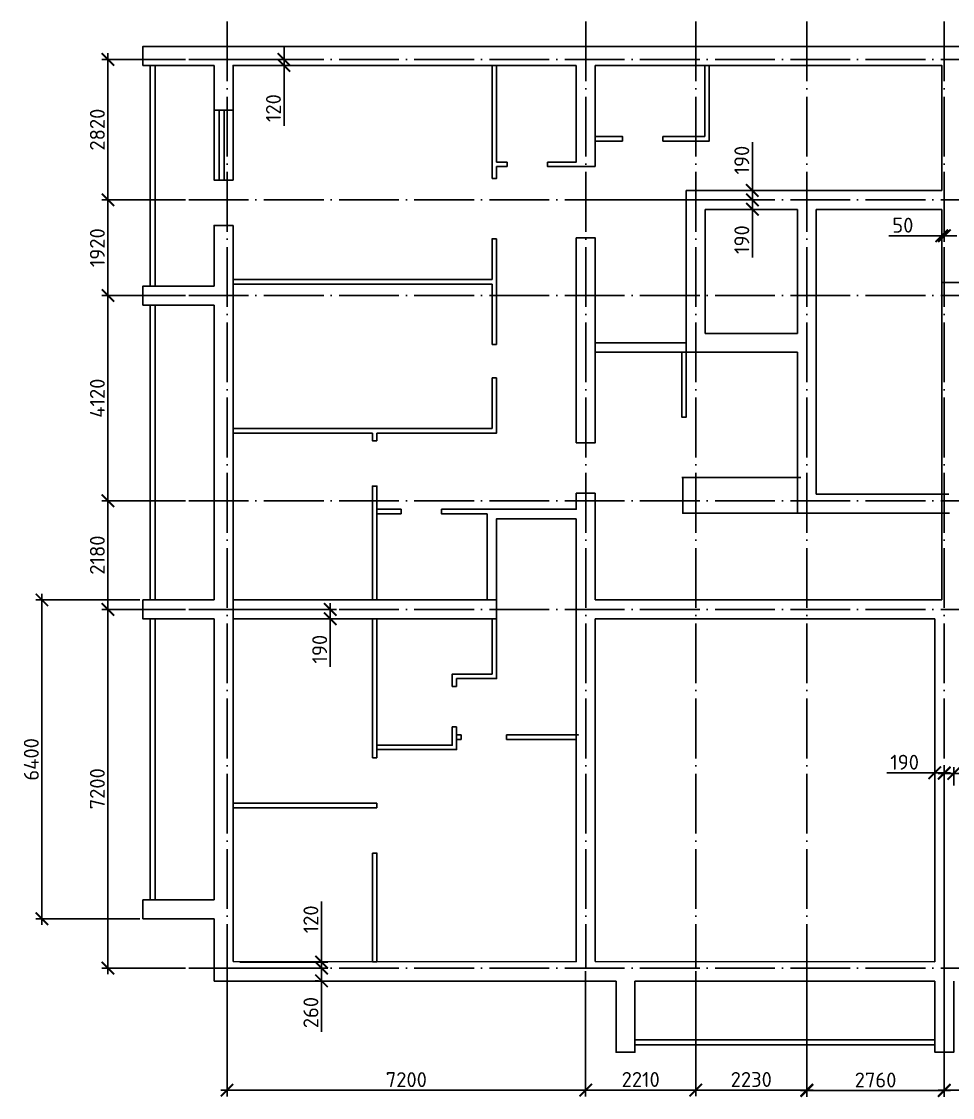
# Model space of a CAD drawing. Header units: millimetres. Extents: x -121275 to -95372, y 16759 to 40426.
# Drawn here: x -120625.7 to -120438.8, y 38311.8 to 38527.8 of the extents above; entities that cross this region are included whole.
import ezdxf

# ---------------------------------------------------------------- set-up
doc = ezdxf.new("R2010")
doc.units = ezdxf.units.MM
doc.header["$LTSCALE"] = 0.5
doc.linetypes.add('ACAD_ISO04W100', pattern=[30, 24, -3, 0, -3])
doc.layers.add('оси', color=7, linetype='ACAD_ISO04W100')
doc.layers.add('размеры', color=7, linetype='Continuous')
doc.layers.add('построения', color=6, linetype='Continuous', lineweight=25)
doc.layers.add('ТОНКИЕе', color=7, linetype='Continuous', lineweight=25)
doc.styles.add('Наклонный', font='isocpeur.ttf', dxfattribs={"height": 3.5})
doc.dimstyles.new('СТРОИТЕЛЬНЫЙ', dxfattribs={"dimtxt": 3.5, "dimasz": 2.5, "dimexe": 1.25, "dimexo": 0.625, "dimtad": 1, "dimdec": 0, "dimlfac": 100, "dimdsep": 46, "dimtxsty": 'Наклонный', "dimblk1": 'ARCHTICK', "dimblk2": 'ARCHTICK', "dimsah": 1, "dimcen": 0, "dimdle": 1.25, "dimadec": 0, "dimazin": 0, "dimtfac": 0.75, "dimtdec": 0, "dimtmove": 0, "dimatfit": 3, "dimldrblk": 'ARCHTICK', "dimfxl": 1, "dimtolj": 1, "dimtzin": 0, "dimarcsym": 0})

# ---------------------------------------------------------------- blocks, each defined once
blk = doc.blocks.new('_ArchTick')
at = {"color": 0, "linetype": 'ByBlock', "const_width": 0.15}
blk.add_lwpolyline([(-0.5, -0.5), (0.5, 0.5)], dxfattribs=at)
blk = doc.blocks.new('*D632')
at = {"layer": 'Defpoints', "color": 0, "transparency": 16777216}
for p in [(-120584.46, 38339.1), (-120512.46, 38337.8), (-120512.46, 38313.29)]:
    blk.add_point(p, dxfattribs=at)
at = {"layer": 'размеры', "color": 0, "lineweight": -2, "transparency": 16777216}
for p, q in [((-120584.46, 38338.47), (-120584.46, 38312.04)), ((-120512.46, 38337.17), (-120512.46, 38312.04)), ((-120585.71, 38313.29), (-120511.21, 38313.29))]:
    blk.add_line(p, q, dxfattribs=at)
at = {"layer": 'размеры', "color": 0, "lineweight": -2, "transparency": 16777216, "xscale": 2.5, "yscale": 2.5, "zscale": 2.5, "rotation": 180}
blk.add_blockref('_ArchTick', (-120584.46, 38313.29), dxfattribs=at)
at = {"layer": 'размеры', "color": 0, "lineweight": -2, "transparency": 16777216, "xscale": 2.5, "yscale": 2.5, "zscale": 2.5}
blk.add_blockref('_ArchTick', (-120512.46, 38313.29), dxfattribs=at)
at = {"layer": 'размеры', "color": 0, "transparency": 16777216, "insert": (-120548.46, 38315.41), "char_height": 3, "attachment_point": 5, "style": 'Наклонный'}
blk.add_mtext('\\A1;7200', dxfattribs=at)
blk = doc.blocks.new('*D633')
at = {"layer": 'Defpoints', "color": 0, "transparency": 16777216}
for p in [(-120512.46, 38337.8), (-120490.36, 38337.8), (-120490.36, 38313.31)]:
    blk.add_point(p, dxfattribs=at)
at = {"layer": 'размеры', "color": 0, "lineweight": -2, "transparency": 16777216}
for p, q in [((-120512.46, 38337.17), (-120512.46, 38312.06)), ((-120490.36, 38337.17), (-120490.36, 38312.06)), ((-120513.71, 38313.31), (-120489.11, 38313.31))]:
    blk.add_line(p, q, dxfattribs=at)
at = {"layer": 'размеры', "color": 0, "lineweight": -2, "transparency": 16777216, "xscale": 2.5, "yscale": 2.5, "zscale": 2.5, "rotation": 180}
blk.add_blockref('_ArchTick', (-120512.46, 38313.31), dxfattribs=at)
at = {"layer": 'размеры', "color": 0, "lineweight": -2, "transparency": 16777216, "xscale": 2.5, "yscale": 2.5, "zscale": 2.5}
blk.add_blockref('_ArchTick', (-120490.36, 38313.31), dxfattribs=at)
at = {"layer": 'размеры', "color": 0, "transparency": 16777216, "insert": (-120501.41, 38315.44), "char_height": 3, "attachment_point": 5, "style": 'Наклонный'}
blk.add_mtext('\\A1;2210', dxfattribs=at)
blk = doc.blocks.new('*D634')
at = {"layer": 'Defpoints', "color": 0, "transparency": 16777216}
for p in [(-120490.36, 38337.8), (-120468.06, 38339), (-120468.06, 38313.31)]:
    blk.add_point(p, dxfattribs=at)
at = {"layer": 'размеры', "color": 0, "lineweight": -2, "transparency": 16777216}
for p, q in [((-120490.36, 38337.17), (-120490.36, 38312.06)), ((-120468.06, 38338.37), (-120468.06, 38312.06)), ((-120491.61, 38313.31), (-120466.81, 38313.31))]:
    blk.add_line(p, q, dxfattribs=at)
at = {"layer": 'размеры', "color": 0, "lineweight": -2, "transparency": 16777216, "xscale": 2.5, "yscale": 2.5, "zscale": 2.5, "rotation": 180}
blk.add_blockref('_ArchTick', (-120490.36, 38313.31), dxfattribs=at)
at = {"layer": 'размеры', "color": 0, "lineweight": -2, "transparency": 16777216, "xscale": 2.5, "yscale": 2.5, "zscale": 2.5}
blk.add_blockref('_ArchTick', (-120468.06, 38313.31), dxfattribs=at)
at = {"layer": 'размеры', "color": 0, "transparency": 16777216, "insert": (-120479.21, 38315.44), "char_height": 3, "attachment_point": 5, "style": 'Наклонный'}
blk.add_mtext('\\A1;2230', dxfattribs=at)
blk = doc.blocks.new('*D630')
at = {"layer": 'Defpoints', "color": 0, "transparency": 16777216}
for p in [(-120468.06, 38339), (-120440.46, 38339.05), (-120440.46, 38313.21)]:
    blk.add_point(p, dxfattribs=at)
at = {"layer": 'размеры', "color": 0, "lineweight": -2, "transparency": 16777216}
for p, q in [((-120468.06, 38338.37), (-120468.06, 38311.96)), ((-120440.46, 38338.42), (-120440.46, 38311.96)), ((-120469.31, 38313.21), (-120439.21, 38313.21))]:
    blk.add_line(p, q, dxfattribs=at)
at = {"layer": 'размеры', "color": 0, "lineweight": -2, "transparency": 16777216, "xscale": 2.5, "yscale": 2.5, "zscale": 2.5, "rotation": 180}
blk.add_blockref('_ArchTick', (-120468.06, 38313.21), dxfattribs=at)
at = {"layer": 'размеры', "color": 0, "lineweight": -2, "transparency": 16777216, "xscale": 2.5, "yscale": 2.5, "zscale": 2.5}
blk.add_blockref('_ArchTick', (-120440.46, 38313.21), dxfattribs=at)
at = {"layer": 'размеры', "color": 0, "transparency": 16777216, "insert": (-120454.26, 38315.34), "char_height": 3, "attachment_point": 5, "style": 'Наклонный'}
blk.add_mtext('\\A1;2760', dxfattribs=at)
blk = doc.blocks.new('*D635')
at = {"layer": 'Defpoints', "color": 0, "transparency": 16777216}
for p in [(-120440.46, 38339.05), (-120316.16, 38337.8), (-120316.16, 38313.31)]:
    blk.add_point(p, dxfattribs=at)
at = {"layer": 'размеры', "color": 0, "lineweight": -2, "transparency": 16777216}
for p, q in [((-120440.46, 38338.42), (-120440.46, 38312.06)), ((-120316.16, 38337.17), (-120316.16, 38312.06)), ((-120441.71, 38313.31), (-120314.91, 38313.31))]:
    blk.add_line(p, q, dxfattribs=at)
at = {"layer": 'размеры', "color": 0, "lineweight": -2, "transparency": 16777216, "xscale": 2.5, "yscale": 2.5, "zscale": 2.5, "rotation": 180}
blk.add_blockref('_ArchTick', (-120440.46, 38313.31), dxfattribs=at)
at = {"layer": 'размеры', "color": 0, "lineweight": -2, "transparency": 16777216, "xscale": 2.5, "yscale": 2.5, "zscale": 2.5}
blk.add_blockref('_ArchTick', (-120316.16, 38313.31), dxfattribs=at)
at = {"layer": 'размеры', "color": 0, "transparency": 16777216, "insert": (-120378.31, 38315.44), "char_height": 3, "attachment_point": 5, "style": 'Наклонный'}
blk.add_mtext('\\A1;12430', dxfattribs=at)
blk = doc.blocks.new('*D636')
at = {"layer": 'Defpoints', "color": 0, "transparency": 16777216}
for p in [(-120608.36, 38409.8), (-120592.15, 38409.8), (-120592.15, 38337.8)]:
    blk.add_point(p, dxfattribs=at)
at = {"layer": 'размеры', "color": 0, "lineweight": -2, "transparency": 16777216}
for p, q in [((-120608.36, 38336.55), (-120608.36, 38411.05)), ((-120592.78, 38409.8), (-120609.61, 38409.8)), ((-120592.78, 38337.8), (-120609.61, 38337.8))]:
    blk.add_line(p, q, dxfattribs=at)
at = {"layer": 'размеры', "color": 0, "lineweight": -2, "transparency": 16777216, "xscale": 2.5, "yscale": 2.5, "zscale": 2.5}
for p, rotation in [((-120608.36, 38409.8), 90), ((-120608.36, 38337.8), 270)]:
    blk.add_blockref('_ArchTick', p, dxfattribs=dict(at, rotation=rotation))
at = {"layer": 'размеры', "color": 0, "transparency": 16777216, "insert": (-120610.49, 38373.8), "char_height": 3, "attachment_point": 5, "rotation": 90, "style": 'Наклонный'}
blk.add_mtext('\\A1;7200', dxfattribs=at)
blk = doc.blocks.new('*D637')
at = {"layer": 'Defpoints', "color": 0, "transparency": 16777216}
for p in [(-120608.36, 38431.6), (-120592.15, 38431.6), (-120592.15, 38409.8)]:
    blk.add_point(p, dxfattribs=at)
at = {"layer": 'размеры', "color": 0, "lineweight": -2, "transparency": 16777216}
for p, q in [((-120608.36, 38408.55), (-120608.36, 38432.85)), ((-120592.78, 38431.6), (-120609.61, 38431.6)), ((-120592.78, 38409.8), (-120609.61, 38409.8))]:
    blk.add_line(p, q, dxfattribs=at)
at = {"layer": 'размеры', "color": 0, "lineweight": -2, "transparency": 16777216, "xscale": 2.5, "yscale": 2.5, "zscale": 2.5}
for p, rotation in [((-120608.36, 38431.6), 90), ((-120608.36, 38409.8), 270)]:
    blk.add_blockref('_ArchTick', p, dxfattribs=dict(at, rotation=rotation))
at = {"layer": 'размеры', "color": 0, "transparency": 16777216, "insert": (-120610.49, 38420.7), "char_height": 3, "attachment_point": 5, "rotation": 90, "style": 'Наклонный'}
blk.add_mtext('\\A1;2180', dxfattribs=at)
blk = doc.blocks.new('*D638')
at = {"layer": 'Defpoints', "color": 0, "transparency": 16777216}
for p in [(-120608.36, 38472.8), (-120592.15, 38472.8), (-120592.15, 38431.6)]:
    blk.add_point(p, dxfattribs=at)
at = {"layer": 'размеры', "color": 0, "lineweight": -2, "transparency": 16777216}
for p, q in [((-120608.36, 38430.35), (-120608.36, 38474.05)), ((-120592.78, 38472.8), (-120609.61, 38472.8)), ((-120592.78, 38431.6), (-120609.61, 38431.6))]:
    blk.add_line(p, q, dxfattribs=at)
at = {"layer": 'размеры', "color": 0, "lineweight": -2, "transparency": 16777216, "xscale": 2.5, "yscale": 2.5, "zscale": 2.5}
for p, rotation in [((-120608.36, 38472.8), 90), ((-120608.36, 38431.6), 270)]:
    blk.add_blockref('_ArchTick', p, dxfattribs=dict(at, rotation=rotation))
at = {"layer": 'размеры', "color": 0, "transparency": 16777216, "insert": (-120610.49, 38452.2), "char_height": 3, "attachment_point": 5, "rotation": 90, "style": 'Наклонный'}
blk.add_mtext('\\A1;4120', dxfattribs=at)
blk = doc.blocks.new('*D639')
at = {"layer": 'Defpoints', "color": 0, "transparency": 16777216}
for p in [(-120608.36, 38492), (-120592.15, 38492), (-120592.15, 38472.8)]:
    blk.add_point(p, dxfattribs=at)
at = {"layer": 'размеры', "color": 0, "lineweight": -2, "transparency": 16777216}
for p, q in [((-120608.36, 38471.55), (-120608.36, 38493.25)), ((-120592.78, 38492), (-120609.61, 38492)), ((-120592.78, 38472.8), (-120609.61, 38472.8))]:
    blk.add_line(p, q, dxfattribs=at)
at = {"layer": 'размеры', "color": 0, "lineweight": -2, "transparency": 16777216, "xscale": 2.5, "yscale": 2.5, "zscale": 2.5}
for p, rotation in [((-120608.36, 38492), 90), ((-120608.36, 38472.8), 270)]:
    blk.add_blockref('_ArchTick', p, dxfattribs=dict(at, rotation=rotation))
at = {"layer": 'размеры', "color": 0, "transparency": 16777216, "insert": (-120610.49, 38482.4), "char_height": 3, "attachment_point": 5, "rotation": 90, "style": 'Наклонный'}
blk.add_mtext('\\A1;1920', dxfattribs=at)
blk = doc.blocks.new('*D640')
at = {"layer": 'Defpoints', "color": 0, "transparency": 16777216}
for p in [(-120608.36, 38520.2), (-120592.15, 38520.2), (-120592.15, 38492)]:
    blk.add_point(p, dxfattribs=at)
at = {"layer": 'размеры', "color": 0, "lineweight": -2, "transparency": 16777216}
for p, q in [((-120608.36, 38490.75), (-120608.36, 38521.45)), ((-120592.78, 38520.2), (-120609.61, 38520.2)), ((-120592.78, 38492), (-120609.61, 38492))]:
    blk.add_line(p, q, dxfattribs=at)
at = {"layer": 'размеры', "color": 0, "lineweight": -2, "transparency": 16777216, "xscale": 2.5, "yscale": 2.5, "zscale": 2.5}
for p, rotation in [((-120608.36, 38520.2), 90), ((-120608.36, 38492), 270)]:
    blk.add_blockref('_ArchTick', p, dxfattribs=dict(at, rotation=rotation))
at = {"layer": 'размеры', "color": 0, "transparency": 16777216, "insert": (-120610.49, 38506.1), "char_height": 3, "attachment_point": 5, "rotation": 90, "style": 'Наклонный'}
blk.add_mtext('\\A1;2820', dxfattribs=at)
blk = doc.blocks.new('*D641')
at = {"layer": 'Defpoints', "color": 0, "transparency": 16777216}
for p in [(-120592.15, 38520.2), (-120583.26, 38519), (-120573.02, 38519)]:
    blk.add_point(p, dxfattribs=at)
at = {"layer": 'размеры', "color": 0, "lineweight": -2, "transparency": 16777216}
for p, q in [((-120573.02, 38520.2), (-120573.02, 38522.7)), ((-120591.53, 38520.2), (-120571.77, 38520.2)), ((-120582.63, 38519), (-120571.77, 38519)), ((-120573.02, 38520.2), (-120573.02, 38519)), ((-120573.02, 38519), (-120573.02, 38506.85))]:
    blk.add_line(p, q, dxfattribs=at)
at = {"layer": 'размеры', "color": 0, "lineweight": -2, "transparency": 16777216, "xscale": 2.5, "yscale": 2.5, "zscale": 2.5}
for p, rotation in [((-120573.02, 38520.2), 270), ((-120573.02, 38519), 90)]:
    blk.add_blockref('_ArchTick', p, dxfattribs=dict(at, rotation=rotation))
at = {"layer": 'размеры', "color": 0, "transparency": 16777216, "insert": (-120575.14, 38510.42), "char_height": 3, "attachment_point": 5, "rotation": 90, "style": 'Наклонный'}
blk.add_mtext('\\A1;120', dxfattribs=at)
blk = doc.blocks.new('*D642')
at = {"layer": 'Defpoints', "color": 0, "transparency": 16777216}
for p in [(-120478.99, 38493.9), (-120466.04, 38493.9), (-120513.22, 38492)]:
    blk.add_point(p, dxfattribs=at)
at = {"layer": 'размеры', "color": 0, "lineweight": -2, "transparency": 16777216}
for p, q in [((-120478.99, 38493.9), (-120478.99, 38503.55)), ((-120466.67, 38493.9), (-120480.24, 38493.9)), ((-120478.99, 38490.75), (-120478.99, 38493.9)), ((-120512.6, 38492), (-120477.74, 38492))]:
    blk.add_line(p, q, dxfattribs=at)
at = {"layer": 'размеры', "color": 0, "lineweight": -2, "transparency": 16777216, "xscale": 2.5, "yscale": 2.5, "zscale": 2.5}
for p, rotation in [((-120478.99, 38493.9), 90), ((-120478.99, 38492), 270)]:
    blk.add_blockref('_ArchTick', p, dxfattribs=dict(at, rotation=rotation))
at = {"layer": 'размеры', "color": 0, "transparency": 16777216, "insert": (-120481.11, 38499.98), "char_height": 3, "attachment_point": 5, "rotation": 90, "style": 'Наклонный'}
blk.add_mtext('\\A1;190', dxfattribs=at)
blk = doc.blocks.new('*D643')
at = {"layer": 'Defpoints', "color": 0, "transparency": 16777216}
for p in [(-120478.99, 38492), (-120488.46, 38490.1), (-120478.99, 38490.1)]:
    blk.add_point(p, dxfattribs=at)
at = {"layer": 'размеры', "color": 0, "lineweight": -2, "transparency": 16777216}
for p, q in [((-120478.99, 38493.25), (-120478.99, 38490.1)), ((-120479.61, 38492), (-120480.24, 38492)), ((-120487.83, 38490.1), (-120477.74, 38490.1)), ((-120478.99, 38490.1), (-120478.99, 38480.45))]:
    blk.add_line(p, q, dxfattribs=at)
at = {"layer": 'размеры', "color": 0, "lineweight": -2, "transparency": 16777216, "xscale": 2.5, "yscale": 2.5, "zscale": 2.5}
for p, rotation in [((-120478.99, 38492), 90), ((-120478.99, 38490.1), 270)]:
    blk.add_blockref('_ArchTick', p, dxfattribs=dict(at, rotation=rotation))
at = {"layer": 'размеры', "color": 0, "transparency": 16777216, "insert": (-120481.11, 38484.02), "char_height": 3, "attachment_point": 5, "rotation": 90, "style": 'Наклонный'}
blk.add_mtext('\\A1;190', dxfattribs=at)
blk = doc.blocks.new('*D644')
at = {"layer": 'Defpoints', "color": 0, "transparency": 16777216}
for p in [(-120440.96, 38490.1), (-120440.46, 38490.1), (-120440.96, 38484.8)]:
    blk.add_point(p, dxfattribs=at)
at = {"layer": 'размеры', "color": 0, "lineweight": -2, "transparency": 16777216}
for p, q in [((-120440.96, 38489.47), (-120440.96, 38483.55)), ((-120440.46, 38489.47), (-120440.46, 38483.55)), ((-120440.96, 38484.8), (-120451.61, 38484.8)), ((-120440.46, 38484.8), (-120440.96, 38484.8)), ((-120440.46, 38484.8), (-120437.96, 38484.8))]:
    blk.add_line(p, q, dxfattribs=at)
at = {"layer": 'размеры', "color": 0, "lineweight": -2, "transparency": 16777216, "xscale": 2.5, "yscale": 2.5, "zscale": 2.5}
blk.add_blockref('_ArchTick', (-120440.96, 38484.8), dxfattribs=at)
at = {"layer": 'размеры', "color": 0, "lineweight": -2, "transparency": 16777216, "xscale": 2.5, "yscale": 2.5, "zscale": 2.5, "rotation": 180}
blk.add_blockref('_ArchTick', (-120440.46, 38484.8), dxfattribs=at)
at = {"layer": 'размеры', "color": 0, "transparency": 16777216, "insert": (-120448.78, 38486.92), "char_height": 3, "attachment_point": 5, "style": 'Наклонный'}
blk.add_mtext('\\A1;50', dxfattribs=at)
blk = doc.blocks.new('*D646')
at = {"layer": 'Defpoints', "color": 0, "transparency": 16777216}
for p in [(-120592.15, 38337.8), (-120582.54, 38339), (-120565.5, 38339)]:
    blk.add_point(p, dxfattribs=at)
at = {"layer": 'размеры', "color": 0, "lineweight": -2, "transparency": 16777216}
for p, q in [((-120565.5, 38339), (-120565.5, 38351.15)), ((-120591.53, 38337.8), (-120564.25, 38337.8)), ((-120581.91, 38339), (-120564.25, 38339)), ((-120565.5, 38337.8), (-120565.5, 38339)), ((-120565.5, 38337.8), (-120565.5, 38335.3))]:
    blk.add_line(p, q, dxfattribs=at)
at = {"layer": 'размеры', "color": 0, "lineweight": -2, "transparency": 16777216, "xscale": 2.5, "yscale": 2.5, "zscale": 2.5}
for p, rotation in [((-120565.5, 38339), 270), ((-120565.5, 38337.8), 90)]:
    blk.add_blockref('_ArchTick', p, dxfattribs=dict(at, rotation=rotation))
at = {"layer": 'размеры', "color": 0, "transparency": 16777216, "insert": (-120567.62, 38347.58), "char_height": 3, "attachment_point": 5, "rotation": 90, "style": 'Наклонный'}
blk.add_mtext('\\A1;120', dxfattribs=at)
blk = doc.blocks.new('*D631')
at = {"layer": 'Defpoints', "color": 0, "transparency": 16777216}
for p in [(-120565.5, 38337.8), (-120565.5, 38335.25), (-120565.5, 38335.25)]:
    blk.add_point(p, dxfattribs=at)
at = {"layer": 'размеры', "color": 0, "lineweight": -2, "transparency": 16777216}
for p, q in [((-120566.12, 38337.8), (-120566.75, 38337.8)), ((-120565.5, 38339.05), (-120565.5, 38335.25)), ((-120566.12, 38335.25), (-120566.75, 38335.25)), ((-120565.5, 38335.25), (-120565.5, 38325))]:
    blk.add_line(p, q, dxfattribs=at)
at = {"layer": 'размеры', "color": 0, "lineweight": -2, "transparency": 16777216, "xscale": 2.5, "yscale": 2.5, "zscale": 2.5}
for p, rotation in [((-120565.5, 38337.8), 90), ((-120565.5, 38335.25), 270)]:
    blk.add_blockref('_ArchTick', p, dxfattribs=dict(at, rotation=rotation))
at = {"layer": 'размеры', "color": 0, "transparency": 16777216, "insert": (-120567.62, 38328.87), "char_height": 3, "attachment_point": 5, "rotation": 90, "style": 'Наклонный'}
blk.add_mtext('\\A1;260', dxfattribs=at)
blk = doc.blocks.new('*D647')
at = {"layer": 'Defpoints', "color": 0, "transparency": 16777216}
for p in [(-120592.15, 38409.8), (-120583.26, 38407.9), (-120563.74, 38407.9)]:
    blk.add_point(p, dxfattribs=at)
at = {"layer": 'размеры', "color": 0, "lineweight": -2, "transparency": 16777216}
for p, q in [((-120563.74, 38411.05), (-120563.74, 38407.9)), ((-120591.53, 38409.8), (-120562.49, 38409.8)), ((-120582.63, 38407.9), (-120562.49, 38407.9)), ((-120563.74, 38407.9), (-120563.74, 38398.25))]:
    blk.add_line(p, q, dxfattribs=at)
at = {"layer": 'размеры', "color": 0, "lineweight": -2, "transparency": 16777216, "xscale": 2.5, "yscale": 2.5, "zscale": 2.5}
for p, rotation in [((-120563.74, 38409.8), 90), ((-120563.74, 38407.9), 270)]:
    blk.add_blockref('_ArchTick', p, dxfattribs=dict(at, rotation=rotation))
at = {"layer": 'размеры', "color": 0, "transparency": 16777216, "insert": (-120565.86, 38401.82), "char_height": 3, "attachment_point": 5, "rotation": 90, "style": 'Наклонный'}
blk.add_mtext('\\A1;190', dxfattribs=at)
blk = doc.blocks.new('*D648')
at = {"layer": 'Defpoints', "color": 0, "transparency": 16777216}
for p in [(-120442.36, 38377), (-120442.36, 38373.47), (-120440.46, 38337.8)]:
    blk.add_point(p, dxfattribs=at)
at = {"layer": 'размеры', "color": 0, "lineweight": -2, "transparency": 16777216}
for p, q in [((-120442.36, 38374.1), (-120442.36, 38378.25)), ((-120440.46, 38338.42), (-120440.46, 38378.25)), ((-120442.36, 38377), (-120452.01, 38377)), ((-120439.21, 38377), (-120442.36, 38377))]:
    blk.add_line(p, q, dxfattribs=at)
at = {"layer": 'размеры', "color": 0, "lineweight": -2, "transparency": 16777216, "xscale": 2.5, "yscale": 2.5, "zscale": 2.5, "rotation": 180}
blk.add_blockref('_ArchTick', (-120442.36, 38377), dxfattribs=at)
at = {"layer": 'размеры', "color": 0, "lineweight": -2, "transparency": 16777216, "xscale": 2.5, "yscale": 2.5, "zscale": 2.5}
blk.add_blockref('_ArchTick', (-120440.46, 38377), dxfattribs=at)
at = {"layer": 'размеры', "color": 0, "transparency": 16777216, "insert": (-120448.43, 38379.12), "char_height": 3, "attachment_point": 5, "style": 'Наклонный'}
blk.add_mtext('\\A1;190', dxfattribs=at)
blk = doc.blocks.new('*D629')
at = {"layer": 'Defpoints', "color": 0, "transparency": 16777216}
for p in [(-120440.46, 38376.89), (-120438.56, 38376.89), (-120438.56, 38373.8)]:
    blk.add_point(p, dxfattribs=at)
at = {"layer": 'размеры', "color": 0, "lineweight": -2, "transparency": 16777216}
for p, q in [((-120438.56, 38374.43), (-120438.56, 38378.14)), ((-120441.71, 38376.89), (-120438.56, 38376.89)), ((-120440.46, 38376.27), (-120440.46, 38375.64)), ((-120438.56, 38376.89), (-120428.9, 38376.89))]:
    blk.add_line(p, q, dxfattribs=at)
at = {"layer": 'размеры', "color": 0, "lineweight": -2, "transparency": 16777216, "xscale": 2.5, "yscale": 2.5, "zscale": 2.5, "rotation": 180}
blk.add_blockref('_ArchTick', (-120440.46, 38376.89), dxfattribs=at)
at = {"layer": 'размеры', "color": 0, "lineweight": -2, "transparency": 16777216, "xscale": 2.5, "yscale": 2.5, "zscale": 2.5}
blk.add_blockref('_ArchTick', (-120438.56, 38376.89), dxfattribs=at)
at = {"layer": 'размеры', "color": 0, "transparency": 16777216, "insert": (-120432.48, 38379.02), "char_height": 3, "attachment_point": 5, "style": 'Наклонный'}
blk.add_mtext('\\A1;190', dxfattribs=at)
blk = doc.blocks.new('*D649')
at = {"layer": 'Defpoints', "color": 0, "transparency": 16777216}
for p in [(-120601.36, 38411.7), (-120621.62, 38347.7), (-120601.36, 38347.7)]:
    blk.add_point(p, dxfattribs=at)
at = {"layer": 'размеры', "color": 0, "lineweight": -2, "transparency": 16777216}
for p, q in [((-120621.62, 38412.95), (-120621.62, 38346.45)), ((-120601.98, 38411.7), (-120622.87, 38411.7)), ((-120601.98, 38347.7), (-120622.87, 38347.7))]:
    blk.add_line(p, q, dxfattribs=at)
at = {"layer": 'размеры', "color": 0, "lineweight": -2, "transparency": 16777216, "xscale": 2.5, "yscale": 2.5, "zscale": 2.5}
for p, rotation in [((-120621.62, 38411.7), 90), ((-120621.62, 38347.7), 270)]:
    blk.add_blockref('_ArchTick', p, dxfattribs=dict(at, rotation=rotation))
at = {"layer": 'размеры', "color": 0, "transparency": 16777216, "insert": (-120623.75, 38379.7), "char_height": 3, "attachment_point": 5, "rotation": 90, "style": 'Наклонный'}
blk.add_mtext('\\A1;6400', dxfattribs=at)

msp = doc.modelspace()

# ---------------------------------------------------------------- linework, layer by layer
at = {"layer": 'оси', "color": 0}
for points in [[(-120584.458, 38527.799), (-120584.458, 38337.799)], [(-120512.458, 38527.799), (-120512.458, 38337.799)], [(-120490.358, 38527.799), (-120490.358, 38337.799)], [(-120468.058, 38527.799), (-120468.058, 38337.799)], [(-120440.458, 38527.799), (-120440.458, 38337.799)], [(-120592.155, 38520.199), (-120433.897, 38520.199)], [(-120592.155, 38491.999), (-120434.29, 38491.999)], [(-120592.155, 38472.799), (-120301.518, 38472.799)], [(-120592.155, 38431.599), (-120301.518, 38431.599)], [(-120592.155, 38409.799), (-120301.518, 38409.799)], [(-120592.155, 38337.799), (-120301.518, 38337.799)]]:
    msp.add_lwpolyline(points, dxfattribs=at)
at = {"layer": 'построения'}
for p, q in [((-120490.358, 38493.899), (-120492.258, 38493.899)), ((-120492.258, 38493.899), (-120492.258, 38471.547)), ((-120440.958, 38493.899), (-120491.125, 38493.899)), ((-120491.125, 38493.899), (-120490.358, 38493.899)), ((-120469.958, 38490.099), (-120488.458, 38490.099)), ((-120488.458, 38490.099), (-120488.458, 38472.056)), ((-120469.958, 38490.099), (-120469.958, 38465.199)), ((-120440.958, 38490.099), (-120466.158, 38490.099)), ((-120466.158, 38490.099), (-120466.158, 38432.899)), ((-120488.458, 38472.799), (-120488.458, 38474.699)), ((-120492.258, 38471.547), (-120492.258, 38472.799)), ((-120492.258, 38472.799), (-120492.258, 38470.899)), ((-120488.458, 38472.056), (-120488.458, 38472.799)), ((-120469.958, 38461.399), (-120469.958, 38429.797)), ((-120466.158, 38432.899), (-120439.556, 38432.899))]:
    msp.add_line(p, q, dxfattribs=at)
for points in [[(-120437.158, 38475.399), (-120437.158, 38518.899), (-120437.158, 38522.799), (-120583.158, 38522.799), (-120587.058, 38522.799)], [(-120587.058, 38518.999), (-120587.058, 38495.987)], [(-120514.358, 38518.999), (-120583.258, 38518.999), (-120583.258, 38518.999), (-120583.258, 38495.987)], [(-120514.358, 38499.599), (-120514.358, 38518.999), (-120514.358, 38518.999)], [(-120440.958, 38493.899), (-120440.958, 38518.999), (-120440.958, 38518.999), (-120440.958, 38518.999), (-120510.558, 38518.999)], [(-120510.558, 38518.999), (-120510.558, 38498.699)], [(-120492.258, 38493.899), (-120492.258, 38461.399), (-120469.958, 38461.399)], [(-120440.958, 38471.499), (-120440.958, 38490.099)], [(-120587.058, 38486.887), (-120587.058, 38474.687)], [(-120583.258, 38486.887), (-120583.258, 38339.099)], [(-120514.358, 38443.199), (-120514.358, 38484.399)], [(-120510.558, 38484.399), (-120510.558, 38443.199)], [(-120381.358, 38475.399), (-120440.958, 38475.399)], [(-120587.058, 38470.887), (-120587.058, 38411.699)], [(-120469.958, 38465.199), (-120488.458, 38465.199), (-120488.458, 38472.056)], [(-120440.958, 38471.499), (-120440.958, 38411.699)], [(-120514.358, 38429.899), (-120514.358, 38433.099)], [(-120510.558, 38433.099), (-120510.558, 38411.699)], [(-120469.958, 38431.599), (-120469.958, 38429.099), (-120439.404, 38429.099)], [(-120514.358, 38411.699), (-120514.358, 38427.999)], [(-120530.358, 38411.699), (-120583.258, 38411.699)], [(-120440.958, 38411.699), (-120510.558, 38411.699)], [(-120583.258, 38409.799), (-120583.258, 38407.899), (-120530.358, 38407.899)], [(-120587.058, 38407.899), (-120587.058, 38351.499)], [(-120514.358, 38339.073), (-120514.358, 38407.899)], [(-120510.558, 38407.899), (-120510.558, 38339.099)], [(-120510.558, 38407.899), (-120442.358, 38407.899)], [(-120442.358, 38407.899), (-120442.358, 38339.046)], [(-120587.058, 38347.699), (-120587.058, 38335.199)], [(-120584.458, 38339.099), (-120584.458, 38335.199), (-120506.358, 38335.199)], [(-120587.058, 38335.199), (-120584.458, 38335.199)], [(-120502.558, 38335.199), (-120442.358, 38335.199)]]:
    msp.add_lwpolyline(points, dxfattribs=at)
at = {"layer": 'ТОНКИЕе', "color": 6}
for points in [[(-120587.058, 38518.999), (-120601.358, 38518.999), (-120601.358, 38522.799), (-120587.058, 38522.799)], [(-120512.458, 38522.799), (-120601.358, 38522.799)], [(-120601.358, 38474.687), (-120598.858, 38474.687), (-120598.858, 38518.999), (-120599.858, 38518.999), (-120599.858, 38474.687)], [(-120583.258, 38518.999), (-120531.258, 38518.999), (-120531.258, 38496.302)], [(-120583.258, 38518.999), (-120583.258, 38495.987)], [(-120530.358, 38499.599), (-120530.358, 38518.999)], [(-120530.358, 38518.999), (-120530.358, 38499.599), (-120528.243, 38499.599)], [(-120510.558, 38518.999), (-120488.558, 38518.999), (-120488.558, 38504.699)], [(-120488.558, 38503.799), (-120487.658, 38503.799), (-120487.658, 38518.999)], [(-120583.258, 38495.987), (-120587.058, 38495.987), (-120587.058, 38495.987), (-120587.058, 38509.987), (-120583.258, 38509.987)], [(-120587.058, 38495.987), (-120586.058, 38495.987), (-120586.058, 38509.987), (-120585.058, 38509.987), (-120585.058, 38495.987)], [(-120510.558, 38504.699), (-120505.058, 38504.699), (-120505.058, 38503.799)], [(-120505.058, 38503.799), (-120510.558, 38503.799)], [(-120496.958, 38504.699), (-120488.558, 38504.699)], [(-120496.958, 38503.771), (-120496.958, 38504.699)], [(-120488.558, 38503.799), (-120496.958, 38503.799)], [(-120528.243, 38499.599), (-120528.243, 38498.699)], [(-120520.143, 38499.599), (-120514.358, 38499.599), (-120514.358, 38499.599)], [(-120530.358, 38498.699), (-120530.358, 38496.302), (-120531.258, 38496.302)], [(-120530.358, 38496.302), (-120530.358, 38498.699)], [(-120528.243, 38498.699), (-120530.358, 38498.699)], [(-120514.358, 38498.699), (-120520.143, 38498.699)], [(-120514.358, 38498.699), (-120510.558, 38498.699)], [(-120587.058, 38474.687), (-120587.058, 38486.887), (-120583.258, 38486.887)], [(-120583.258, 38486.887), (-120583.258, 38475.999), (-120531.258, 38475.999)], [(-120531.267, 38484.202), (-120530.358, 38484.202)], [(-120531.258, 38484.202), (-120531.258, 38475.999)], [(-120530.358, 38462.938), (-120530.358, 38484.202)], [(-120530.358, 38484.202), (-120530.358, 38478.099)], [(-120514.358, 38484.399), (-120510.558, 38484.399), (-120510.558, 38484.399), (-120510.558, 38443.199), (-120514.358, 38443.199)], [(-120587.058, 38470.887), (-120601.358, 38470.887), (-120601.358, 38474.687), (-120587.058, 38474.687)], [(-120531.258, 38475.099), (-120583.258, 38475.099)], [(-120583.258, 38475.099), (-120583.258, 38466.099), (-120583.258, 38475.099), (-120583.258, 38446.099), (-120531.258, 38446.099)], [(-120531.258, 38475.099), (-120531.258, 38462.938)], [(-120601.358, 38411.699), (-120598.858, 38411.699), (-120598.858, 38470.887), (-120599.858, 38470.887), (-120599.858, 38411.699)], [(-120531.258, 38462.938), (-120530.358, 38462.938)], [(-120492.258, 38461.399), (-120510.558, 38461.399), (-120510.558, 38461.399), (-120510.558, 38463.299), (-120492.258, 38463.299)], [(-120492.258, 38461.399), (-120492.258, 38448.386), (-120493.158, 38448.386), (-120493.158, 38461.399)], [(-120531.258, 38456.295), (-120531.258, 38446.099)], [(-120530.358, 38456.295), (-120531.258, 38456.295)], [(-120530.358, 38445.199), (-120530.358, 38456.295)], [(-120555.258, 38445.199), (-120583.258, 38445.199)], [(-120554.358, 38443.664), (-120555.258, 38443.664), (-120555.258, 38445.199)], [(-120530.358, 38446.099), (-120530.358, 38446.099), (-120530.358, 38446.099), (-120530.358, 38445.199), (-120554.358, 38445.199)], [(-120554.358, 38445.199), (-120554.358, 38443.664)], [(-120555.258, 38429.899), (-120555.258, 38434.564), (-120554.358, 38434.564), (-120554.358, 38429.899)], [(-120493.158, 38436.286), (-120469.273, 38436.286)], [(-120469.958, 38429.099), (-120492.959, 38429.099), (-120492.959, 38436.286)], [(-120514.358, 38433.099), (-120510.558, 38433.099)], [(-120555.258, 38429.899), (-120555.258, 38411.699), (-120555.258, 38411.699), (-120554.358, 38411.699), (-120554.358, 38429.899), (-120554.358, 38428.999), (-120549.502, 38428.999)], [(-120549.502, 38429.899), (-120554.358, 38429.899)], [(-120549.502, 38429.899), (-120549.502, 38428.999)], [(-120532.258, 38429.899), (-120541.402, 38429.899)], [(-120514.358, 38429.899), (-120515.472, 38429.899), (-120514.358, 38429.899), (-120532.258, 38429.899)], [(-120532.258, 38429.899), (-120531.258, 38429.899)], [(-120530.358, 38429.899), (-120532.258, 38429.899)], [(-120541.402, 38428.999), (-120532.258, 38428.999)], [(-120532.258, 38428.999), (-120532.258, 38411.699), (-120530.358, 38411.699), (-120530.358, 38407.899)], [(-120531.258, 38411.699), (-120531.258, 38411.699), (-120530.358, 38411.699), (-120530.358, 38427.999)], [(-120587.058, 38407.899), (-120601.358, 38407.899), (-120601.358, 38411.699), (-120587.058, 38411.699)], [(-120514.358, 38411.699), (-120514.358, 38407.899)], [(-120601.358, 38351.499), (-120598.858, 38351.499), (-120598.858, 38407.899), (-120599.858, 38407.899), (-120599.858, 38351.499)], [(-120583.258, 38407.899), (-120583.258, 38370.899), (-120554.358, 38370.899)], [(-120555.258, 38407.899), (-120555.258, 38379.999)], [(-120554.358, 38379.999), (-120554.358, 38407.899)], [(-120539.258, 38394.313), (-120539.258, 38396.799), (-120539.258, 38396.799), (-120531.258, 38396.799), (-120531.258, 38398.799), (-120531.258, 38407.899)], [(-120530.358, 38407.899), (-120530.358, 38395.899), (-120538.358, 38395.899), (-120538.358, 38394.313)], [(-120539.258, 38394.313), (-120538.358, 38394.313)], [(-120538.358, 38386.213), (-120538.358, 38381.645), (-120554.358, 38381.645), (-120554.358, 38383.645), (-120554.358, 38382.545), (-120539.258, 38382.545), (-120539.258, 38384.545), (-120539.258, 38386.213)], [(-120538.358, 38386.213), (-120539.258, 38386.213)], [(-120539.258, 38386.213), (-120538.358, 38386.213)], [(-120538.358, 38384.609), (-120537.437, 38384.609)], [(-120537.437, 38384.609), (-120537.437, 38383.709)], [(-120528.337, 38384.609), (-120513.902, 38384.609), (-120514.358, 38384.609), (-120514.358, 38383.709), (-120528.337, 38383.709)], [(-120537.437, 38383.709), (-120538.358, 38383.709)], [(-120554.358, 38379.999), (-120555.258, 38379.999)], [(-120555.258, 38369.999), (-120583.258, 38369.999)], [(-120554.358, 38370.899), (-120555.258, 38370.899)], [(-120555.258, 38369.999), (-120554.358, 38369.999)], [(-120554.358, 38369.999), (-120554.358, 38370.899)], [(-120555.258, 38360.899), (-120555.258, 38339.089), (-120555.258, 38339.089), (-120554.358, 38339.089), (-120554.358, 38360.899)], [(-120554.299, 38360.899), (-120555.258, 38360.899)], [(-120587.058, 38347.699), (-120601.358, 38347.699), (-120601.358, 38351.499), (-120587.058, 38351.499)], [(-120583.258, 38339.099), (-120514.358, 38339.073)], [(-120510.558, 38339.099), (-120442.358, 38339.046)], [(-120506.358, 38335.199), (-120506.358, 38320.899), (-120502.558, 38320.899), (-120502.558, 38335.199)], [(-120442.358, 38335.199), (-120442.358, 38320.899), (-120438.558, 38320.899), (-120438.558, 38335.199)], [(-120502.558, 38320.899), (-120502.558, 38323.399), (-120442.358, 38323.399), (-120442.358, 38322.399), (-120502.558, 38322.399)]]:
    msp.add_lwpolyline(points, dxfattribs=at)
for points in [[(-120520.143, 38499.599), (-120520.143, 38498.699)], [(-120530.358, 38456.295), (-120530.358, 38453.838)], [(-120541.402, 38429.899), (-120541.402, 38428.999)], [(-120514.358, 38427.999), (-120530.358, 38427.999)], [(-120528.337, 38384.609), (-120528.337, 38383.709)]]:
    msp.add_lwpolyline(points, close=True, dxfattribs=at)

# ---------------------------------------------------------------- dimensions: what is measured, and where the dimension line sits
at = {"layer": 'размеры'}
for base, p1, p2, picture, middle in [((-120608.362, 38520.199), (-120592.155, 38491.999), (-120592.155, 38520.199), '*D640', (-120610.487, 38506.099)), ((-120608.362, 38491.999), (-120592.155, 38472.799), (-120592.155, 38491.999), '*D639', (-120610.487, 38482.399)), ((-120608.362, 38472.799), (-120592.155, 38431.599), (-120592.155, 38472.799), '*D638', (-120610.487, 38452.199)), ((-120608.362, 38431.599), (-120592.155, 38409.799), (-120592.155, 38431.599), '*D637', (-120610.487, 38420.699))]:
    dim = msp.add_linear_dim(base=base, p1=p1, p2=p2, angle=90, dimstyle='СТРОИТЕЛЬНЫЙ', override={"dimtmove": 1}, dxfattribs=at)
    dim.commit()
    dim.dimension.update_dxf_attribs({"geometry": picture, "text_midpoint": middle})
for base, p1, p2, picture, middle in [((-120573.016, 38518.999), (-120592.155, 38520.199), (-120583.258, 38518.999), '*D641', (-120575.141, 38510.422)), ((-120478.986, 38493.899), (-120513.222, 38491.999), (-120466.042, 38493.899), '*D642', (-120481.111, 38499.976)), ((-120478.986, 38490.099), (-120478.986, 38491.999), (-120488.458, 38490.099), '*D643', (-120481.111, 38484.022)), ((-120608.362, 38409.799), (-120592.155, 38337.799), (-120592.155, 38409.799), '*D636', (-120610.487, 38373.799)), ((-120563.74, 38407.899), (-120592.155, 38409.799), (-120583.258, 38407.899), '*D647', (-120565.865, 38401.822)), ((-120565.498, 38338.999), (-120592.155, 38337.799), (-120582.54, 38338.999), '*D646', (-120567.623, 38347.576))]:
    dim = msp.add_linear_dim(base=base, p1=p1, p2=p2, angle=90, dimstyle='СТРОИТЕЛЬНЫЙ', dxfattribs=at)
    dim.commit()
    dim.dimension.update_dxf_attribs({"geometry": picture, "text_midpoint": middle})
for base, p1, p2, picture, middle in [((-120440.958, 38484.796), (-120440.458, 38490.099), (-120440.958, 38490.099), '*D644', (-120448.785, 38486.921)), ((-120442.358, 38376.997), (-120440.458, 38337.799), (-120442.358, 38373.473), '*D648', (-120448.435, 38379.122)), ((-120438.558, 38376.895), (-120440.458, 38376.895), (-120438.558, 38373.804), '*D629', (-120432.481, 38379.02)), ((-120512.458, 38313.285), (-120584.458, 38339.099), (-120512.458, 38337.799), '*D632', (-120548.458, 38315.41))]:
    dim = msp.add_linear_dim(base=base, p1=p1, p2=p2, dimstyle='СТРОИТЕЛЬНЫЙ', dxfattribs=at)
    dim.commit()
    dim.dimension.update_dxf_attribs({"geometry": picture, "text_midpoint": middle})
at = {"layer": 'размеры', "color": 6}
dim = msp.add_linear_dim(base=(-120621.623, 38347.699), p1=(-120601.358, 38411.699), p2=(-120601.358, 38347.699), angle=90, dimstyle='СТРОИТЕЛЬНЫЙ', dxfattribs=at)
dim.commit()
dim.dimension.update_dxf_attribs({"geometry": '*D649', "text_midpoint": (-120623.748, 38379.699)})
at = {"layer": 'размеры'}
dim = msp.add_linear_dim(base=(-120565.498, 38335.249), p1=(-120565.498, 38337.799), p2=(-120565.498, 38335.249), angle=90, text='260', dimstyle='СТРОИТЕЛЬНЫЙ', dxfattribs=at)
dim.commit()
dim.dimension.update_dxf_attribs({"geometry": '*D631', "text_midpoint": (-120567.623, 38328.872)})
for base, p1, p2, picture, middle in [((-120490.358, 38313.311), (-120512.458, 38337.799), (-120490.358, 38337.799), '*D633', (-120501.408, 38315.436)), ((-120468.058, 38313.311), (-120490.358, 38337.799), (-120468.058, 38338.999), '*D634', (-120479.208, 38315.436)), ((-120440.458, 38313.211), (-120468.058, 38338.999), (-120440.458, 38339.046), '*D630', (-120454.258, 38315.336)), ((-120316.158, 38313.311), (-120440.458, 38339.046), (-120316.158, 38337.799), '*D635', (-120378.308, 38315.436))]:
    dim = msp.add_linear_dim(base=base, p1=p1, p2=p2, dimstyle='СТРОИТЕЛЬНЫЙ', override={"dimtmove": 1}, dxfattribs=at)
    dim.commit()
    dim.dimension.update_dxf_attribs({"geometry": picture, "text_midpoint": middle})

doc.saveas('drawing.dxf')
